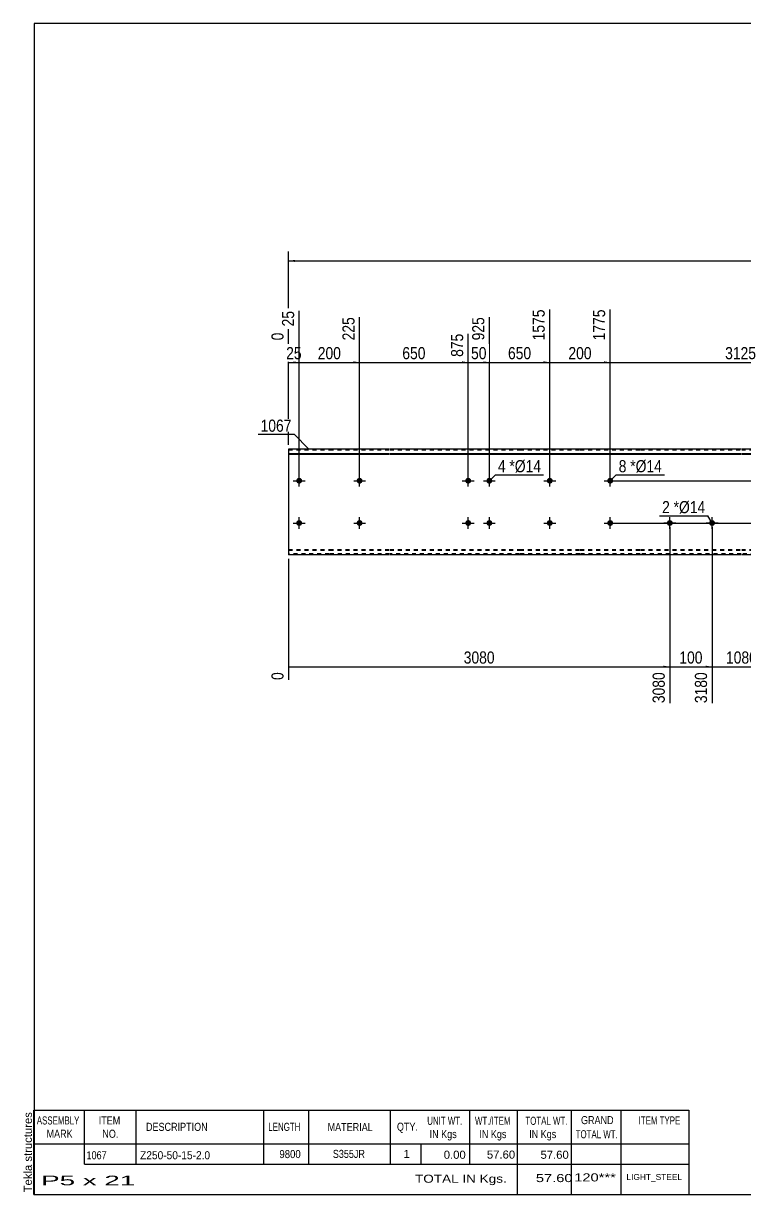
# Model space of a CAD drawing. Header units: millimetres. Extents: x -63 to 340, y -164 to 113.
# Drawn here: x -62.7 to 107.6, y -163.9 to 113.2 of the extents above; entities that cross this region are included whole.
import ezdxf

# ---------------------------------------------------------------- set-up
doc = ezdxf.new("R2010")
doc.units = ezdxf.units.MM
doc.linetypes.add('DXK_LINE_DOT1', pattern=[1.8814, 0.9407, -0.9407])
doc.styles.add('Arial', font='ARIAL.TTF', dxfattribs={"height": 0.2})
doc.styles.add('Arial Narrow', font='ARIALN.TTF', dxfattribs={"height": 0.2})

# ---------------------------------------------------------------- blocks, each defined once
blk = doc.blocks.new('Unknown-629082155-1911')
at = {"color": 5, "linetype": 'Continuous'}
for p, q in [((339.77, 113.17), (-60.23, 113.17)), ((-60.23, 113.17), (-60.23, -163.83)), ((339.77, -163.83), (339.77, 113.17)), ((-60.23, -163.83), (339.77, -163.83))]:
    blk.add_line(p, q, dxfattribs=at)
at = {"color": 174, "linetype": 'Continuous', "style": 'Arial'}
blk.add_text('Tekla structures', height=1.9102, rotation=90, dxfattribs=at).set_placement((-60.73, -163.33))
blk = doc.blocks.new('Part-629082155-1218 - 1203')
at = {"color": 2, "linetype": 'Continuous'}
for p, q in [((0, 12.5), (0, -12.5)), ((9.6, 12.5), (0, 12.5)), ((0, 11.44), (9.6, 11.44)), ((0, 11.3), (9.6, 11.3)), ((23.89, 12.5), (9.7, 12.5)), ((9.7, 11.44), (23.89, 11.44)), ((9.7, 11.3), (23.89, 11.3)), ((54.59, 12.5), (23.99, 12.5)), ((23.99, 11.44), (54.59, 11.44)), ((23.99, 11.3), (54.59, 11.3)), ((68.88, 12.5), (54.69, 12.5)), ((54.69, 11.44), (68.88, 11.44)), ((54.69, 11.3), (68.88, 11.3)), ((83.18, 12.5), (68.98, 12.5)), ((68.98, 11.44), (83.18, 11.44)), ((68.98, 11.3), (83.18, 11.3)), ((107.08, 12.5), (83.28, 12.5)), ((83.28, 11.44), (107.08, 11.44)), ((83.28, 11.3), (107.08, 11.3)), ((130.98, 12.5), (107.18, 12.5)), ((107.18, 11.44), (130.98, 11.44)), ((107.18, 11.3), (130.98, 11.3)), ((144.48, 12.5), (131.08, 12.5)), ((131.08, 11.44), (144.48, 11.44)), ((131.08, 11.3), (144.48, 11.3)), ((168.38, 12.5), (144.58, 12.5)), ((144.58, 11.44), (168.38, 11.44)), ((144.58, 11.3), (168.38, 11.3)), ((192.28, 12.5), (168.48, 12.5)), ((168.48, 11.44), (192.28, 11.44)), ((168.48, 11.3), (192.28, 11.3)), ((206.57, 12.5), (192.38, 12.5)), ((192.38, 11.44), (206.57, 11.44)), ((192.38, 11.3), (206.57, 11.3)), ((220.86, 12.5), (206.67, 12.5)), ((206.67, 11.44), (220.86, 11.44)), ((206.67, 11.3), (220.86, 11.3)), ((251.56, 12.5), (220.96, 12.5)), ((220.96, 11.44), (251.56, 11.44)), ((220.96, 11.3), (251.56, 11.3)), ((265.85, 12.5), (251.66, 12.5)), ((251.66, 11.44), (265.85, 11.44)), ((251.66, 11.3), (265.85, 11.3)), ((275.55, 12.5), (265.95, 12.5)), ((265.95, 11.44), (275.55, 11.44)), ((265.95, 11.3), (275.55, 11.3)), ((275.55, -12.5), (275.55, 12.5)), ((9.6, -12.5), (0, -12.5)), ((23.89, -12.5), (9.7, -12.5)), ((54.59, -12.5), (23.99, -12.5)), ((68.88, -12.5), (54.69, -12.5)), ((83.18, -12.5), (68.98, -12.5)), ((107.08, -12.5), (83.28, -12.5)), ((130.98, -12.5), (107.18, -12.5)), ((144.48, -12.5), (131.08, -12.5)), ((168.38, -12.5), (144.58, -12.5)), ((192.28, -12.5), (168.48, -12.5)), ((206.57, -12.5), (192.38, -12.5)), ((220.86, -12.5), (206.67, -12.5)), ((251.56, -12.5), (220.96, -12.5)), ((265.85, -12.5), (251.66, -12.5)), ((275.55, -12.5), (265.95, -12.5))]:
    blk.add_line(p, q, dxfattribs=at)
at = {"color": 7, "linetype": 'DXK_LINE_DOT1'}
for p, q in [((0, 12.3), (9.6, 12.3)), ((9.7, 12.3), (23.89, 12.3)), ((23.99, 12.3), (54.59, 12.3)), ((54.69, 12.3), (68.88, 12.3)), ((68.98, 12.3), (83.18, 12.3)), ((83.28, 12.3), (107.08, 12.3)), ((107.18, 12.3), (130.98, 12.3)), ((131.08, 12.3), (144.48, 12.3)), ((144.58, 12.3), (168.38, 12.3)), ((168.48, 12.3), (192.28, 12.3)), ((192.38, 12.3), (206.57, 12.3)), ((206.67, 12.3), (220.86, 12.3)), ((220.96, 12.3), (251.56, 12.3)), ((251.66, 12.3), (265.85, 12.3)), ((265.95, 12.3), (275.55, 12.3)), ((0, -11.3), (9.6, -11.3)), ((0, -11.44), (9.6, -11.44)), ((9.6, -12.3), (0, -12.3)), ((9.7, -11.3), (23.89, -11.3)), ((9.7, -11.44), (23.89, -11.44)), ((23.89, -12.3), (9.7, -12.3)), ((23.99, -11.3), (54.59, -11.3)), ((23.99, -11.44), (54.59, -11.44)), ((54.59, -12.3), (23.99, -12.3)), ((54.69, -11.3), (68.88, -11.3)), ((54.69, -11.44), (68.88, -11.44)), ((68.88, -12.3), (54.69, -12.3)), ((68.98, -11.3), (83.18, -11.3)), ((68.98, -11.44), (83.18, -11.44)), ((83.18, -12.3), (68.98, -12.3)), ((83.28, -11.3), (107.08, -11.3)), ((83.28, -11.44), (107.08, -11.44)), ((107.08, -12.3), (83.28, -12.3)), ((107.18, -11.3), (130.98, -11.3)), ((107.18, -11.44), (130.98, -11.44)), ((130.98, -12.3), (107.18, -12.3)), ((131.08, -11.3), (144.48, -11.3)), ((131.08, -11.44), (144.48, -11.44)), ((144.48, -12.3), (131.08, -12.3)), ((144.58, -11.3), (168.38, -11.3)), ((144.58, -11.44), (168.38, -11.44)), ((168.38, -12.3), (144.58, -12.3)), ((168.48, -11.3), (192.28, -11.3)), ((168.48, -11.44), (192.28, -11.44)), ((192.28, -12.3), (168.48, -12.3)), ((192.38, -11.3), (206.57, -11.3)), ((192.38, -11.44), (206.57, -11.44)), ((206.57, -12.3), (192.38, -12.3)), ((206.67, -11.3), (220.86, -11.3)), ((206.67, -11.44), (220.86, -11.44)), ((220.86, -12.3), (206.67, -12.3)), ((220.96, -11.3), (251.56, -11.3)), ((220.96, -11.44), (251.56, -11.44)), ((251.56, -12.3), (220.96, -12.3)), ((251.66, -11.3), (265.85, -11.3)), ((251.66, -11.44), (265.85, -11.44)), ((265.85, -12.3), (251.66, -12.3)), ((265.95, -11.3), (275.55, -11.3)), ((265.95, -11.44), (275.55, -11.44)), ((275.55, -12.3), (265.95, -12.3))]:
    blk.add_line(p, q, dxfattribs=at)
blk = doc.blocks.new('Bolt-629082155-1219 - 1203')
at = {"linetype": 'Continuous'}
for points in [[(16.09, -5, -1), (17.49, -5, -1)], [(61.08, -5, -1), (62.48, -5, -1)]]:
    blk.add_hatch(color=3, dxfattribs=at).paths.add_polyline_path(points)
at = {"color": 3, "linetype": 'Continuous'}
for p, q in [((15.39, -5), (18.19, -5)), ((16.79, -6.4), (16.79, -3.6)), ((60.38, -5), (63.18, -5)), ((61.78, -6.4), (61.78, -3.6))]:
    blk.add_line(p, q, dxfattribs=at)
blk = doc.blocks.new('Bolt-629082155-1220 - 1203')
at = {"linetype": 'Continuous'}
for points in [[(16.09, 5, -1), (17.49, 5, -1)], [(61.08, 5, -1), (62.48, 5, -1)]]:
    blk.add_hatch(color=3, dxfattribs=at).paths.add_polyline_path(points)
at = {"color": 3, "linetype": 'Continuous'}
for p, q in [((16.79, 3.6), (16.79, 6.4)), ((61.78, 3.6), (61.78, 6.4)), ((15.39, 5), (18.19, 5)), ((60.38, 5), (63.18, 5))]:
    blk.add_line(p, q, dxfattribs=at)
blk = doc.blocks.new('Bolt-629082155-1221 - 1203')
at = {"linetype": 'Continuous'}
for points in [[(1.8, -5, -1), (3.2, -5, -1)], [(75.38, -5, -1), (76.78, -5, -1)]]:
    blk.add_hatch(color=3, dxfattribs=at).paths.add_polyline_path(points)
at = {"color": 3, "linetype": 'Continuous'}
for p, q in [((1.1, -5), (3.9, -5)), ((2.5, -6.4), (2.5, -3.6)), ((74.68, -5), (77.48, -5)), ((76.08, -6.4), (76.08, -3.6))]:
    blk.add_line(p, q, dxfattribs=at)
blk = doc.blocks.new('Bolt-629082155-1222 - 1203')
at = {"linetype": 'Continuous'}
for points in [[(1.8, 5, -1), (3.2, 5, -1)], [(75.38, 5, -1), (76.78, 5, -1)]]:
    blk.add_hatch(color=3, dxfattribs=at).paths.add_polyline_path(points)
at = {"color": 3, "linetype": 'Continuous'}
for p, q in [((2.5, 3.6), (2.5, 6.4)), ((76.08, 3.6), (76.08, 6.4)), ((1.1, 5), (3.9, 5)), ((74.68, 5), (77.48, 5))]:
    blk.add_line(p, q, dxfattribs=at)
blk = doc.blocks.new('Bolt-629082155-1229 - 1203')
at = {"linetype": 'Continuous'}
for points in [[(41.79, 5, -1), (43.19, 5, -1)], [(46.79, 5, -1), (48.19, 5, -1)], [(41.79, -5, -1), (43.19, -5, -1)], [(46.79, -5, -1), (48.19, -5, -1)]]:
    blk.add_hatch(color=3, dxfattribs=at).paths.add_polyline_path(points)
at = {"color": 3, "linetype": 'Continuous'}
for p, q in [((42.49, 3.6), (42.49, 6.4)), ((47.49, 3.6), (47.49, 6.4)), ((41.09, 5), (43.89, 5)), ((46.09, 5), (48.89, 5)), ((41.09, -5), (43.89, -5)), ((42.49, -6.4), (42.49, -3.6)), ((46.09, -5), (48.89, -5)), ((47.49, -6.4), (47.49, -3.6))]:
    blk.add_line(p, q, dxfattribs=at)
blk = doc.blocks.new('Bolt-629082155-1233 - 1203')
at = {"linetype": 'Continuous'}
for points in [[(90.18, -5.7, -1), (90.18, -4.3, -1)], [(100.18, -5.7, -1), (100.18, -4.3, -1)]]:
    blk.add_hatch(color=3, dxfattribs=at).paths.add_polyline_path(points)
at = {"color": 3, "linetype": 'Continuous'}
for p, q in [((91.58, -5), (88.78, -5)), ((90.18, -6.4), (90.18, -3.6)), ((101.58, -5), (98.78, -5)), ((100.18, -6.4), (100.18, -3.6))]:
    blk.add_line(p, q, dxfattribs=at)
blk = doc.blocks.new('StraightDimension-629082155-1289 - 1203')
at = {"linetype": 'Continuous'}
blk.add_hatch(color=7, dxfattribs=at).paths.add_polyline_path([(40.99, 33.25), (42.49, 33), (40.99, 32.75)])
at = {"color": 7, "linetype": 'Continuous'}
for p, q in [((16.79, 6), (16.79, 43.68)), ((42.49, 6), (42.49, 39.78)), ((16.79, 33), (42.49, 33))]:
    blk.add_line(p, q, dxfattribs=at)
at = {"color": 0, "linetype": 'Continuous'}
blk.add_wipeout([(41.89, 40.38), (37.69, 40.38), (37.69, 33.7), (41.89, 33.7)], dxfattribs=at)
at = {"color": 0}
blk.add_wipeout([(32.98, 33.15), (32.98, 37.35), (26.3, 37.35), (26.3, 33.15)], dxfattribs=at)
at = {"color": 3, "linetype": 'Continuous', "style": 'Arial Narrow'}
blk.add_text('875', height=2.863, rotation=90.0002, dxfattribs=at).set_placement((41.29, 34.3))
at = {"color": 3, "style": 'Arial Narrow'}
blk.add_text('650', height=2.863, dxfattribs=at).set_placement((26.9, 33.75))
blk = doc.blocks.new('StraightDimension-629082155-1357 - 1203')
at = {"linetype": 'Continuous'}
blk.add_hatch(color=7, dxfattribs=at).paths.add_polyline_path([(112.58, -38.75), (114.08, -39), (112.58, -39.25)])
at = {"color": 7, "linetype": 'Continuous'}
for p, q in [((100.18, -6), (100.18, -47.61)), ((114.08, -6), (114.08, -47.61)), ((100.18, -39), (114.08, -39))]:
    blk.add_line(p, q, dxfattribs=at)
at = {"color": 0}
blk.add_wipeout([(111.38, -38.85), (111.38, -34.65), (102.87, -34.65), (102.87, -38.85)], dxfattribs=at)
at = {"color": 3, "style": 'Arial Narrow'}
blk.add_text('1080', height=2.863, dxfattribs=at).set_placement((103.47, -38.25))
at = {"color": 0, "linetype": 'Continuous'}
blk.add_wipeout([(113.48, -39.7), (109.28, -39.7), (109.28, -48.21), (113.48, -48.21)], dxfattribs=at)
at = {"color": 3, "linetype": 'Continuous', "style": 'Arial Narrow'}
blk.add_text('4260', height=2.863, rotation=90.0002, dxfattribs=at).set_placement((112.88, -47.61))
blk = doc.blocks.new('StraightDimension-629082155-1419 - 1203')
at = {"linetype": 'Continuous'}
for points in [[(1.5, 56.75), (0, 57), (1.5, 57.25)], [(274.05, 57.25), (275.55, 57), (274.05, 56.75)]]:
    blk.add_hatch(color=7, dxfattribs=at).paths.add_polyline_path(points)
at = {"color": 7, "linetype": 'Continuous'}
for p, q in [((0, 13.5), (0, 59.25)), ((275.55, 13.5), (275.55, 59.25)), ((0, 57), (275.55, 57))]:
    blk.add_line(p, q, dxfattribs=at)
at = {"color": 0}
blk.add_wipeout([(142.03, 57.15), (142.03, 61.35), (133.52, 61.35), (133.52, 57.15)], dxfattribs=at)
at = {"color": 3, "style": 'Arial Narrow'}
blk.add_text('9800', height=2.863, dxfattribs=at).set_placement((134.12, 57.75))
blk = doc.blocks.new('StraightDimension-629082155-1291 - 1203')
at = {"linetype": 'Continuous'}
blk.add_hatch(color=7, dxfattribs=at).paths.add_polyline_path([(1, 33.25), (2.5, 33), (1, 32.75)])
at = {"color": 7, "linetype": 'Continuous'}
for p, q in [((2.5, 6), (2.5, 45.16)), ((0, 13.5), (0, 40.03)), ((0, 33), (2.5, 33))]:
    blk.add_line(p, q, dxfattribs=at)
at = {"color": 0, "linetype": 'Continuous'}
blk.add_wipeout([(1.9, 45.76), (-2.3, 45.76), (-2.3, 40.9), (1.9, 40.9)], dxfattribs=at)
at = {"color": 0}
blk.add_wipeout([(3.68, 33.15), (3.68, 37.35), (-1.18, 37.35), (-1.18, 33.15)], dxfattribs=at)
at = {"color": 0, "linetype": 'Continuous'}
blk.add_wipeout([(-0.6, 40.63), (-4.8, 40.63), (-4.8, 37.6), (-0.6, 37.6)], dxfattribs=at)
at = {"color": 3, "linetype": 'Continuous', "style": 'Arial Narrow'}
for s, height, p in [('25', 2.863, (1.3, 41.5)), ('0', 2.86, (-1.2, 38.2))]:
    blk.add_text(s, height=height, rotation=90.0002, dxfattribs=at).set_placement(p)
at = {"color": 3, "style": 'Arial Narrow'}
blk.add_text('25', height=2.863, dxfattribs=at).set_placement((-0.58, 33.75))
blk = doc.blocks.new('StraightDimension-629082155-1286 - 1203')
at = {"linetype": 'Continuous'}
blk.add_hatch(color=7, dxfattribs=at).paths.add_polyline_path([(74.58, 33.25), (76.08, 33), (74.58, 32.75)])
at = {"color": 7, "linetype": 'Continuous'}
for p, q in [((61.78, 6), (61.78, 45.51)), ((76.08, 6), (76.08, 45.51)), ((61.78, 33), (76.08, 33))]:
    blk.add_line(p, q, dxfattribs=at)
at = {"color": 0}
blk.add_wipeout([(72.27, 33.15), (72.27, 37.35), (65.59, 37.35), (65.59, 33.15)], dxfattribs=at)
at = {"color": 0, "linetype": 'Continuous'}
blk.add_wipeout([(75.48, 46.11), (71.28, 46.11), (71.28, 37.6), (75.48, 37.6)], dxfattribs=at)
at = {"color": 3, "linetype": 'Continuous', "style": 'Arial Narrow'}
blk.add_text('1775', height=2.863, rotation=90.0002, dxfattribs=at).set_placement((74.88, 38.2))
at = {"color": 3, "style": 'Arial Narrow'}
blk.add_text('200', height=2.863, dxfattribs=at).set_placement((66.19, 33.75))
blk = doc.blocks.new('StraightDimension-629082155-1290 - 1203')
at = {"linetype": 'Continuous'}
blk.add_hatch(color=7, dxfattribs=at).paths.add_polyline_path([(15.29, 33.25), (16.79, 33), (15.29, 32.75)])
at = {"color": 7, "linetype": 'Continuous'}
for p, q in [((2.5, 6), (2.5, 45.16)), ((16.79, 6), (16.79, 43.68)), ((2.5, 33), (16.79, 33))]:
    blk.add_line(p, q, dxfattribs=at)
at = {"color": 0}
blk.add_wipeout([(12.99, 33.15), (12.99, 37.35), (6.3, 37.35), (6.3, 33.15)], dxfattribs=at)
at = {"color": 0, "linetype": 'Continuous'}
blk.add_wipeout([(16.19, 44.28), (11.99, 44.28), (11.99, 37.6), (16.19, 37.6)], dxfattribs=at)
at = {"color": 3, "linetype": 'Continuous', "style": 'Arial Narrow'}
blk.add_text('225', height=2.863, rotation=90.0002, dxfattribs=at).set_placement((15.59, 38.2))
at = {"color": 3, "style": 'Arial Narrow'}
blk.add_text('200', height=2.863, dxfattribs=at).set_placement((6.9, 33.75))
blk = doc.blocks.new('StraightDimension-629082155-1358 - 1203')
at = {"linetype": 'Continuous'}
blk.add_hatch(color=7, dxfattribs=at).paths.add_polyline_path([(98.68, -38.75), (100.18, -39), (98.68, -39.25)])
at = {"color": 7, "linetype": 'Continuous'}
for p, q in [((90.18, -6), (90.18, -47.61)), ((100.18, -6), (100.18, -47.61)), ((90.18, -39), (100.18, -39))]:
    blk.add_line(p, q, dxfattribs=at)
at = {"color": 0}
blk.add_wipeout([(98.52, -38.85), (98.52, -34.65), (91.83, -34.65), (91.83, -38.85)], dxfattribs=at)
at = {"color": 3, "style": 'Arial Narrow'}
blk.add_text('100', height=2.863, dxfattribs=at).set_placement((92.43, -38.25))
at = {"color": 0, "linetype": 'Continuous'}
blk.add_wipeout([(99.58, -39.7), (95.38, -39.7), (95.38, -48.21), (99.58, -48.21)], dxfattribs=at)
at = {"color": 3, "linetype": 'Continuous', "style": 'Arial Narrow'}
blk.add_text('3180', height=2.863, rotation=90.0002, dxfattribs=at).set_placement((98.98, -47.61))
blk = doc.blocks.new('StraightDimension-629082155-1387 - 1203')
at = {"linetype": 'Continuous'}
for points in [[(287.75, 11), (288, 12.5), (288.25, 11)], [(288.25, 6.5), (288, 5), (287.75, 6.5)]]:
    blk.add_hatch(color=7, dxfattribs=at).paths.add_polyline_path(points)
at = {"color": 7, "linetype": 'Continuous'}
for p, q in [((276.55, 12.5), (290.4, 12.5)), ((288, 5), (288, 12.5)), ((77.08, 5), (290.4, 5))]:
    blk.add_line(p, q, dxfattribs=at)
at = {"color": 0}
blk.add_wipeout([(287.85, 11.18), (283.65, 11.18), (283.65, 6.32), (287.85, 6.32)], dxfattribs=at)
at = {"color": 3, "style": 'Arial Narrow'}
blk.add_text('75', height=2.863, rotation=90.0002, dxfattribs=at).set_placement((287.25, 6.92))
blk = doc.blocks.new('StraightDimension-629082155-1388 - 1203')
at = {"linetype": 'Continuous'}
for points in [[(287.75, 3.5), (288, 5), (288.25, 3.5)], [(288.25, -3.5), (288, -5), (287.75, -3.5)]]:
    blk.add_hatch(color=7, dxfattribs=at).paths.add_polyline_path(points)
at = {"color": 7, "linetype": 'Continuous'}
for p, q in [((77.08, 5), (290.4, 5)), ((288, -5), (288, 5)), ((77.08, -5), (290.4, -5))]:
    blk.add_line(p, q, dxfattribs=at)
at = {"color": 0}
blk.add_wipeout([(287.85, 3.34), (283.65, 3.34), (283.65, -3.34), (287.85, -3.34)], dxfattribs=at)
at = {"color": 3, "style": 'Arial Narrow'}
blk.add_text('100', height=2.863, rotation=90.0002, dxfattribs=at).set_placement((287.25, -2.74))
blk = doc.blocks.new('StraightDimension-629082155-1389 - 1203')
at = {"linetype": 'Continuous'}
for points in [[(287.75, -6.5), (288, -5), (288.25, -6.5)], [(288.25, -11), (288, -12.5), (287.75, -11)]]:
    blk.add_hatch(color=7, dxfattribs=at).paths.add_polyline_path(points)
at = {"color": 7, "linetype": 'Continuous'}
for p, q in [((77.08, -5), (290.4, -5)), ((288, -12.5), (288, -5)), ((276.55, -12.5), (290.4, -12.5))]:
    blk.add_line(p, q, dxfattribs=at)
at = {"color": 0}
blk.add_wipeout([(287.85, -6.32), (283.65, -6.32), (283.65, -11.18), (287.85, -11.18)], dxfattribs=at)
at = {"color": 3, "style": 'Arial Narrow'}
blk.add_text('75', height=2.863, rotation=90.0002, dxfattribs=at).set_placement((287.25, -10.58))
blk = doc.blocks.new('StraightDimension-629082155-1285 - 1203')
at = {"linetype": 'Continuous'}
blk.add_hatch(color=7, dxfattribs=at).paths.add_polyline_path([(136.28, 33.25), (137.78, 33), (136.28, 32.75)])
at = {"color": 7, "linetype": 'Continuous'}
for p, q in [((76.08, 6), (76.08, 45.51)), ((137.78, 6), (137.78, 41.61)), ((76.08, 33), (137.78, 33))]:
    blk.add_line(p, q, dxfattribs=at)
at = {"color": 0, "linetype": 'Continuous'}
blk.add_wipeout([(137.18, 42.21), (132.98, 42.21), (132.98, 33.7), (137.18, 33.7)], dxfattribs=at)
at = {"color": 0}
blk.add_wipeout([(111.18, 33.15), (111.18, 37.35), (102.67, 37.35), (102.67, 33.15)], dxfattribs=at)
at = {"color": 3, "linetype": 'Continuous', "style": 'Arial Narrow'}
blk.add_text('4900', height=2.863, rotation=90.0002, dxfattribs=at).set_placement((136.58, 34.3))
at = {"color": 3, "style": 'Arial Narrow'}
blk.add_text('3125', height=2.863, dxfattribs=at).set_placement((103.27, 33.75))
blk = doc.blocks.new('StraightDimension-629082155-1287 - 1203')
at = {"linetype": 'Continuous'}
blk.add_hatch(color=7, dxfattribs=at).paths.add_polyline_path([(60.28, 33.25), (61.78, 33), (60.28, 32.75)])
at = {"color": 7, "linetype": 'Continuous'}
for p, q in [((61.78, 6), (61.78, 45.51)), ((47.49, 6), (47.49, 43.68)), ((47.49, 33), (61.78, 33))]:
    blk.add_line(p, q, dxfattribs=at)
at = {"color": 0}
blk.add_wipeout([(57.98, 33.15), (57.98, 37.35), (51.3, 37.35), (51.3, 33.15)], dxfattribs=at)
at = {"color": 0, "linetype": 'Continuous'}
blk.add_wipeout([(61.18, 46.11), (56.98, 46.11), (56.98, 37.6), (61.18, 37.6)], dxfattribs=at)
at = {"color": 3, "linetype": 'Continuous', "style": 'Arial Narrow'}
blk.add_text('1575', height=2.863, rotation=90.0002, dxfattribs=at).set_placement((60.58, 38.2))
at = {"color": 3, "style": 'Arial Narrow'}
blk.add_text('650', height=2.863, dxfattribs=at).set_placement((51.9, 33.75))
blk = doc.blocks.new('StraightDimension-629082155-1288 - 1203')
at = {"linetype": 'Continuous'}
blk.add_hatch(color=7, dxfattribs=at).paths.add_polyline_path([(45.99, 33.25), (47.49, 33), (45.99, 32.75)])
at = {"color": 7, "linetype": 'Continuous'}
for p, q in [((47.49, 6), (47.49, 43.68)), ((42.49, 6), (42.49, 39.78)), ((42.49, 33), (47.49, 33))]:
    blk.add_line(p, q, dxfattribs=at)
at = {"color": 0}
blk.add_wipeout([(47.42, 33.15), (47.42, 37.35), (42.56, 37.35), (42.56, 33.15)], dxfattribs=at)
at = {"color": 0, "linetype": 'Continuous'}
blk.add_wipeout([(46.89, 44.28), (42.69, 44.28), (42.69, 37.6), (46.89, 37.6)], dxfattribs=at)
at = {"color": 3, "linetype": 'Continuous', "style": 'Arial Narrow'}
blk.add_text('925', height=2.863, rotation=90.0002, dxfattribs=at).set_placement((46.29, 38.2))
at = {"color": 3, "style": 'Arial Narrow'}
blk.add_text('50', height=2.863, dxfattribs=at).set_placement((43.16, 33.75))
blk = doc.blocks.new('StraightDimension-629082155-1359 - 1203')
at = {"linetype": 'Continuous'}
blk.add_hatch(color=7, dxfattribs=at).paths.add_polyline_path([(88.68, -38.75), (90.18, -39), (88.68, -39.25)])
at = {"color": 7, "linetype": 'Continuous'}
for p, q in [((90.18, -6), (90.18, -47.61)), ((0, -13.5), (0, -42.13)), ((0, -39), (90.18, -39))]:
    blk.add_line(p, q, dxfattribs=at)
at = {"color": 0}
blk.add_wipeout([(49.34, -38.85), (49.34, -34.65), (40.83, -34.65), (40.83, -38.85)], dxfattribs=at)
at = {"color": 0, "linetype": 'Continuous'}
for points in [[(-0.6, -39.7), (-4.8, -39.7), (-4.8, -42.73), (-0.6, -42.73)], [(89.58, -39.7), (85.38, -39.7), (85.38, -48.21), (89.58, -48.21)]]:
    blk.add_wipeout(points, dxfattribs=at)
at = {"color": 3, "style": 'Arial Narrow'}
blk.add_text('3080', height=2.863, dxfattribs=at).set_placement((41.43, -38.25))
at = {"color": 3, "linetype": 'Continuous', "style": 'Arial Narrow'}
for s, height, p in [('0', 2.86, (-1.2, -42.13)), ('3080', 2.863, (88.98, -47.61))]:
    blk.add_text(s, height=height, rotation=90.0002, dxfattribs=at).set_placement(p)
blk = doc.blocks.new('CBS_BOM-629082155-1981')
at = {"color": 7, "linetype": 'Continuous'}
for p, q in [((-60.26, -151.86), (-60.26, -143.86)), ((-60.25, -143.86), (94.67, -143.86)), ((-48.26, -151.86), (-48.26, -143.86)), ((-36.07, -151.86), (-36.07, -143.86)), ((-5.9, -151.86), (-5.9, -143.86)), ((4.78, -151.86), (4.78, -143.86)), ((24.09, -151.86), (24.09, -143.86)), ((42.9, -151.86), (42.9, -143.86)), ((54.11, -151.86), (54.11, -143.86)), ((66.89, -151.86), (66.89, -143.86)), ((78.64, -151.86), (78.64, -143.86)), ((94.67, -143.87), (94.66, -151.85)), ((-60.26, -151.86), (94.67, -151.86)), ((-60.26, -156.66), (-60.26, -151.86)), ((-48.26, -156.66), (-48.26, -151.86)), ((-36.07, -156.66), (-36.07, -151.86)), ((-5.9, -156.66), (-5.9, -151.86)), ((4.78, -156.66), (4.78, -151.86)), ((24.09, -156.66), (24.09, -151.86)), ((31.36, -156.66), (31.36, -151.86)), ((42.9, -156.66), (42.9, -151.86)), ((54.11, -156.66), (54.11, -151.86)), ((66.89, -156.66), (66.89, -151.86)), ((78.66, -156.66), (78.66, -151.86)), ((94.67, -151.86), (94.67, -156.66)), ((-60.26, -163.86), (-60.26, -156.68)), ((-48.26, -156.66), (94.67, -156.66)), ((54.11, -163.86), (54.11, -156.68)), ((66.89, -163.86), (66.89, -156.68)), ((78.7, -163.86), (78.7, -156.68)), ((94.67, -156.66), (94.67, -163.86)), ((-60.26, -163.86), (94.67, -163.86))]:
    blk.add_line(p, q, dxfattribs=at)
at = {"color": 3, "linetype": 'Continuous', "style": 'Arial'}
for s, height, width, p in [('ASSEMBLY', 1.91, 0.7, (-59.57, -147.28)), ('ITEM', 1.91, 0.8, (-44.93, -147.28)), ('QTY.', 1.91, 0.8, (25.62, -148.76)), ('UNIT WT.', 1.91, 0.7, (32.79, -147.36)), ('WT./ITEM', 1.91, 0.7, (44.08, -147.36)), ('TOTAL WT.', 1.91, 0.7, (56.01, -147.36)), ('GRAND', 1.91, 0.8, (69.17, -147.2)), ('ITEM TYPE', 1.91, 0.7, (82.8, -147.28)), ('MARK', 1.91, 0.8, (-57.26, -150.42)), ('NO.', 1.91, 0.8, (-44.07, -150.42)), ('DESCRIPTION', 1.9102, 0.8, (-33.74, -148.79)), ('LENGTH', 1.91, 0.7, (-4.8, -148.79)), ('MATERIAL', 1.91, 0.8, (9.23, -148.84)), ('IN Kgs', 1.91, 0.8, (33.36, -150.5)), ('IN Kgs', 1.91, 0.8, (45.12, -150.5)), ('IN Kgs', 1.91, 0.8, (56.91, -150.5)), ('TOTAL WT.', 1.91, 0.7, (67.91, -150.54))]:
    blk.add_text(s, height=height, dxfattribs=dict(at, width=width)).set_placement(p)
at = {"color": 7, "linetype": 'Continuous', "style": 'Arial'}
for s, height, width, p in [('1067', 1.91, 0.8, (-47.8, -155.51)), ('Z250-50-15-2.0', 1.9102, 0.9, (-35.13, -155.51)), ('9800', 1.91, 0.85, (-2.18, -155.23)), ('S355JR', 1.91, 0.8, (10.46, -155.19))]:
    blk.add_text(s, height=height, dxfattribs=dict(at, width=width)).set_placement(p)
for s, p in [('1', (27.18, -155.19)), ('0.00', (36.7, -155.39)), ('57.60', (46.91, -155.35)), ('57.60', (59.59, -155.39))]:
    blk.add_text(s, height=1.91, dxfattribs=at).set_placement(p)
at = {"color": 6, "linetype": 'Continuous', "style": 'Arial'}
for s, height, width, p in [('P5 x 21', 2.292, 2.05, (-58.54, -161.67)), ('TOTAL IN Kgs.', 1.9102, 1.2, (29.9, -161.06)), ('57.60', 1.91, 1.3, (58.49, -160.91)), ('120***', 1.91, 1.3, (67.57, -160.75))]:
    blk.add_text(s, height=height, dxfattribs=dict(at, width=width)).set_placement(p)
blk.add_text('LIGHT_STEEL', height=1.4135, dxfattribs=at).set_placement((79.92, -160.4))
blk = doc.blocks.new('Mark-629082155-1422 - 1203')
at = {"color": 0}
blk.add_wipeout([(0.69, 16.59), (0.69, 19.59), (-6.63, 19.59), (-6.63, 16.59)], dxfattribs=at)
blk.add_wipeout([(0.69, 16.59), (0.69, 19.59), (-6.63, 19.59), (-6.63, 16.59)], dxfattribs=at)
at = {"color": 7, "linetype": 'Continuous'}
for p in [(-7.23, 15.99), (4.82, 12.45)]:
    blk.add_line(p, (1.29, 15.99), dxfattribs=at)
at = {"color": 3, "style": 'Arial Narrow'}
blk.add_text('1067', height=2.863, dxfattribs=at).set_placement((-6.63, 16.59))
blk = doc.blocks.new('MarkSet-629082155-1435 - 1203')
at = {"color": 0}
blk.add_wipeout([(79.92, 7.01), (79.92, 10.01), (78.09, 10.01), (78.09, 7.01)], dxfattribs=at)
blk.add_wipeout([(79.92, 7.01), (79.92, 10.01), (78.09, 10.01), (78.09, 7.01)], dxfattribs=at)
at = {"color": 7, "linetype": 'Continuous'}
blk.add_line((76.08, 5), (77.49, 6.41), dxfattribs=at)
at = {"color": 0}
blk.add_wipeout([(82.1, 7.01), (82.1, 10.01), (80.82, 10.01), (80.82, 7.01)], dxfattribs=at)
blk.add_wipeout([(82.1, 7.01), (82.1, 10.01), (80.82, 10.01), (80.82, 7.01)], dxfattribs=at)
at = {"color": 3, "style": 'Arial Narrow'}
blk.add_text('8', height=2.86, dxfattribs=at).set_placement((78.09, 7.01))
at = {"color": 0}
blk.add_wipeout([(88.31, 7.01), (88.31, 10.01), (82.1, 10.01), (82.1, 7.01)], dxfattribs=at)
blk.add_wipeout([(88.31, 7.01), (88.31, 10.01), (82.1, 10.01), (82.1, 7.01)], dxfattribs=at)
at = {"color": 7, "linetype": 'Continuous'}
blk.add_line((77.49, 6.41), (88.91, 6.41), dxfattribs=at)
at = {"color": 3, "style": 'Arial Narrow'}
for s, height, p in [('*', 2.86, (80.82, 7.01)), ('Ø14', 2.863, (82.1, 7.01))]:
    blk.add_text(s, height=height, dxfattribs=at).set_placement(p)
blk = doc.blocks.new('Mark-629082155-1451 - 1203')
at = {"color": 0}
blk.add_wipeout([(51.33, 7.01), (51.33, 10.01), (49.51, 10.01), (49.51, 7.01)], dxfattribs=at)
blk.add_wipeout([(51.33, 7.01), (51.33, 10.01), (49.51, 10.01), (49.51, 7.01)], dxfattribs=at)
at = {"color": 7, "linetype": 'Continuous'}
blk.add_line((47.49, 5), (48.91, 6.41), dxfattribs=at)
at = {"color": 0}
blk.add_wipeout([(53.51, 7.01), (53.51, 10.01), (52.23, 10.01), (52.23, 7.01)], dxfattribs=at)
blk.add_wipeout([(53.51, 7.01), (53.51, 10.01), (52.23, 10.01), (52.23, 7.01)], dxfattribs=at)
at = {"color": 3, "style": 'Arial Narrow'}
blk.add_text('4', height=2.86, dxfattribs=at).set_placement((49.51, 7.01))
at = {"color": 0}
blk.add_wipeout([(59.72, 7.01), (59.72, 10.01), (53.51, 10.01), (53.51, 7.01)], dxfattribs=at)
blk.add_wipeout([(59.72, 7.01), (59.72, 10.01), (53.51, 10.01), (53.51, 7.01)], dxfattribs=at)
at = {"color": 7, "linetype": 'Continuous'}
blk.add_line((48.91, 6.41), (60.32, 6.41), dxfattribs=at)
at = {"color": 3, "style": 'Arial Narrow'}
for s, height, p in [('*', 2.86, (52.23, 7.01)), ('Ø14', 2.863, (53.51, 7.01))]:
    blk.add_text(s, height=height, dxfattribs=at).set_placement(p)
blk = doc.blocks.new('Mark-629082155-1455 - 1203')
at = {"color": 0}
blk.add_wipeout([(90.18, -2.67), (90.18, 0.33), (88.36, 0.33), (88.36, -2.67)], dxfattribs=at)
blk.add_wipeout([(90.18, -2.67), (90.18, 0.33), (88.36, 0.33), (88.36, -2.67)], dxfattribs=at)
blk.add_wipeout([(92.36, -2.67), (92.36, 0.33), (91.08, 0.33), (91.08, -2.67)], dxfattribs=at)
blk.add_wipeout([(92.36, -2.67), (92.36, 0.33), (91.08, 0.33), (91.08, -2.67)], dxfattribs=at)
at = {"color": 3, "style": 'Arial Narrow'}
blk.add_text('2', height=2.86, dxfattribs=at).set_placement((88.36, -2.67))
at = {"color": 0}
blk.add_wipeout([(98.58, -2.67), (98.58, 0.33), (92.36, 0.33), (92.36, -2.67)], dxfattribs=at)
blk.add_wipeout([(98.58, -2.67), (98.58, 0.33), (92.36, 0.33), (92.36, -2.67)], dxfattribs=at)
at = {"color": 7, "linetype": 'Continuous'}
for p in [(87.76, -3.27), (100.18, -5)]:
    blk.add_line(p, (99.18, -3.27), dxfattribs=at)
at = {"color": 3, "style": 'Arial Narrow'}
for s, height, p in [('*', 2.86, (91.08, -2.67)), ('Ø14', 2.863, (92.36, -2.67))]:
    blk.add_text(s, height=height, dxfattribs=at).set_placement(p)

msp = doc.modelspace()

# ---------------------------------------------------------------- block references
for name in ['Unknown-629082155-1911', 'Part-629082155-1218 - 1203', 'Bolt-629082155-1222 - 1203', 'Bolt-629082155-1220 - 1203', 'Bolt-629082155-1229 - 1203', 'Bolt-629082155-1221 - 1203', 'Bolt-629082155-1219 - 1203', 'Bolt-629082155-1233 - 1203', 'CBS_BOM-629082155-1981']:
    msp.add_blockref(name, (0, 0))

# ---------------------------------------------------------------- next in the draw order: block references
for name in ['StraightDimension-629082155-1289 - 1203', 'StraightDimension-629082155-1357 - 1203']:
    msp.add_blockref(name, (0, 0))

# ---------------------------------------------------------------- next in the draw order: block references
for name in ['StraightDimension-629082155-1419 - 1203', 'StraightDimension-629082155-1358 - 1203']:
    msp.add_blockref(name, (0, 0))

# ---------------------------------------------------------------- next in the draw order: block references
for name in ['StraightDimension-629082155-1291 - 1203', 'StraightDimension-629082155-1286 - 1203']:
    msp.add_blockref(name, (0, 0))

# ---------------------------------------------------------------- next in the draw order: block references
for name in ['StraightDimension-629082155-1290 - 1203', 'StraightDimension-629082155-1287 - 1203', 'StraightDimension-629082155-1387 - 1203']:
    msp.add_blockref(name, (0, 0))

# ---------------------------------------------------------------- next in the draw order: block references
for name in ['StraightDimension-629082155-1288 - 1203', 'Mark-629082155-1422 - 1203', 'StraightDimension-629082155-1388 - 1203']:
    msp.add_blockref(name, (0, 0))

# ---------------------------------------------------------------- next in the draw order: block references
for name in ['StraightDimension-629082155-1285 - 1203', 'Mark-629082155-1451 - 1203', 'StraightDimension-629082155-1389 - 1203']:
    msp.add_blockref(name, (0, 0))

# ---------------------------------------------------------------- next in the draw order: block references
for name in ['MarkSet-629082155-1435 - 1203', 'StraightDimension-629082155-1359 - 1203']:
    msp.add_blockref(name, (0, 0))

# ---------------------------------------------------------------- next in the draw order: block references
msp.add_blockref('Mark-629082155-1455 - 1203', (0, 0))

doc.saveas('drawing.dxf')
